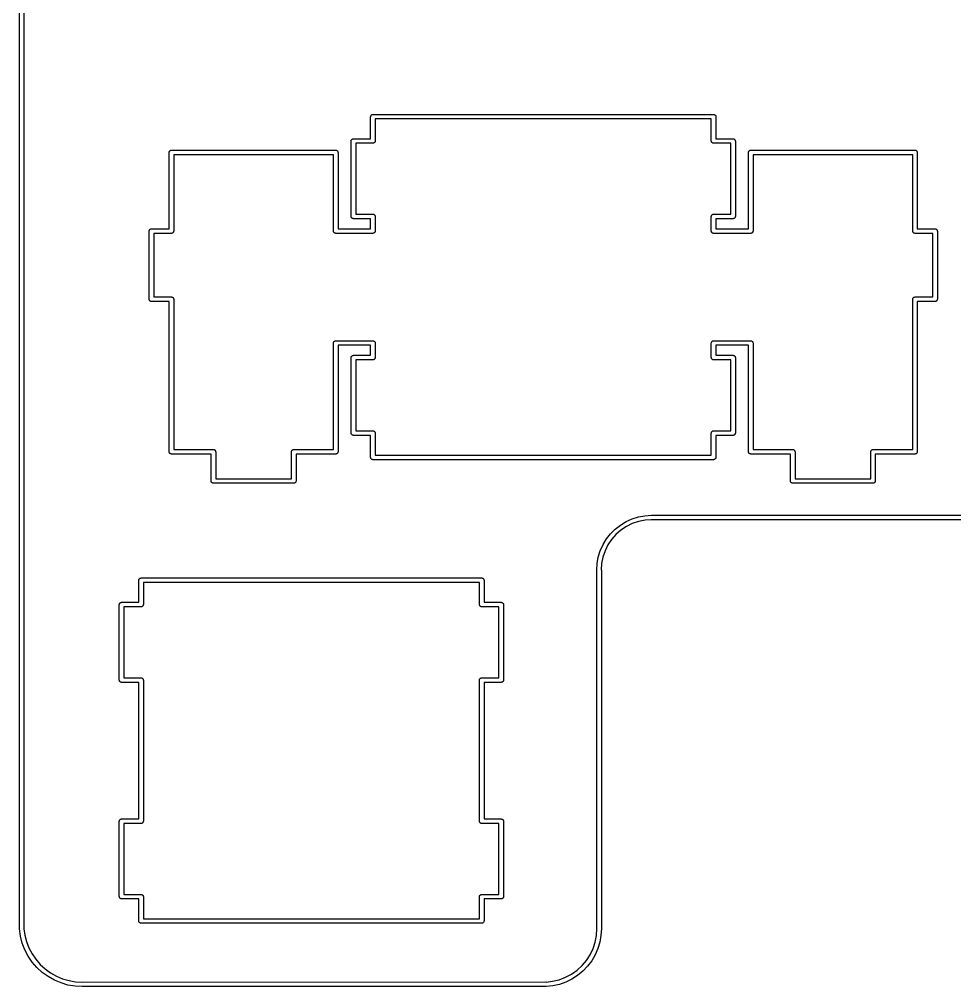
# Model space of a CAD drawing. Extents: x 0.2 to 12.2, y -4 to -0.2.
# Drawn here: x 0.193 to 1.706, y -3.954 to -2.389 of the extents above; entities that cross this region are included whole.
import ezdxf

# ---------------------------------------------------------------- set-up
doc = ezdxf.new("R2010")
doc.units = 0
doc.header["$MEASUREMENT"] = 0
doc.layers.add('BLACK', color=7, linetype='CONTINUOUS')

msp = doc.modelspace()

# ---------------------------------------------------------------- linework, layer by layer
at = {"layer": 'BLACK', "linetype": 'CONTINUOUS'}
for p, q in [((0.19317, -3.86), (0.19317, -0.295)), ((0.20061, -0.295), (0.20061, -3.86)), ((0.761319, -2.5463), (0.761501, -2.54574)), ((0.761319, -2.58195), (0.761319, -2.5463)), ((0.761501, -2.54515), (0.761848, -2.54467)), ((0.761501, -2.54574), (0.761501, -2.54515)), ((0.761848, -2.54467), (0.76203, -2.54411)), ((0.76203, -2.54411), (0.762506, -2.54377)), ((0.762506, -2.54377), (0.762853, -2.54329)), ((0.762853, -2.54329), (0.763413, -2.54311)), ((0.763413, -2.54311), (0.76389, -2.54276)), ((0.76389, -2.54276), (0.764479, -2.54276)), ((0.764479, -2.54276), (0.765039, -2.54258)), ((0.765039, -2.54258), (1.31622, -2.54258)), ((1.3125, -2.55002), (0.768759, -2.55002)), ((0.768759, -2.55002), (0.768759, -2.58567)), ((1.3125, -2.58567), (1.3125, -2.55002)), ((1.31622, -2.54258), (1.31678, -2.54276)), ((1.31678, -2.54276), (1.31737, -2.54276)), ((1.31737, -2.54276), (1.31785, -2.54311)), ((1.31785, -2.54311), (1.31841, -2.54329)), ((1.31841, -2.54329), (1.31875, -2.54377)), ((1.31875, -2.54377), (1.31923, -2.54411)), ((1.31923, -2.54411), (1.31941, -2.54467)), ((1.31941, -2.54467), (1.31976, -2.54515)), ((1.31976, -2.54515), (1.31976, -2.54574)), ((1.31976, -2.54574), (1.31994, -2.5463)), ((1.31994, -2.5463), (1.31994, -2.58195)), ((0.732983, -2.58213), (0.733543, -2.58195)), ((0.733543, -2.58195), (0.761319, -2.58195)), ((1.31994, -2.58195), (1.34772, -2.58195)), ((1.34772, -2.58195), (1.34828, -2.58213)), ((0.729823, -2.58567), (0.730005, -2.58511)), ((0.729823, -2.70768), (0.729823, -2.58567)), ((0.730005, -2.58452), (0.730352, -2.58404)), ((0.730005, -2.58511), (0.730005, -2.58452)), ((0.730352, -2.58404), (0.730534, -2.58348)), ((0.730534, -2.58348), (0.73101, -2.58314)), ((0.73101, -2.58314), (0.731357, -2.58266)), ((0.731357, -2.58266), (0.731917, -2.58248)), ((0.731917, -2.58248), (0.732394, -2.58213)), ((0.732394, -2.58213), (0.732983, -2.58213)), ((0.765039, -2.58939), (0.737263, -2.58939)), ((0.737263, -2.58939), (0.737263, -2.70396)), ((0.7656, -2.58921), (0.765039, -2.58939)), ((0.766189, -2.58921), (0.7656, -2.58921)), ((0.766666, -2.58886), (0.766189, -2.58921)), ((0.767226, -2.58868), (0.766666, -2.58886)), ((0.767572, -2.5882), (0.767226, -2.58868)), ((0.768049, -2.58786), (0.767572, -2.5882)), ((0.768231, -2.5873), (0.768049, -2.58786)), ((0.768577, -2.58682), (0.768231, -2.5873)), ((0.768759, -2.58567), (0.768577, -2.58623)), ((0.768577, -2.58623), (0.768577, -2.58682)), ((1.31268, -2.58623), (1.3125, -2.58567)), ((1.31268, -2.58682), (1.31268, -2.58623)), ((1.31303, -2.5873), (1.31268, -2.58682)), ((1.31321, -2.58786), (1.31303, -2.5873)), ((1.31369, -2.5882), (1.31321, -2.58786)), ((1.31403, -2.58868), (1.31369, -2.5882)), ((1.31459, -2.58886), (1.31403, -2.58868)), ((1.31507, -2.58921), (1.31459, -2.58886)), ((1.31566, -2.58921), (1.31507, -2.58921)), ((1.31622, -2.58939), (1.31566, -2.58921)), ((1.344, -2.58939), (1.31622, -2.58939)), ((1.344, -2.70396), (1.344, -2.58939)), ((1.34828, -2.58213), (1.34887, -2.58213)), ((1.34887, -2.58213), (1.34934, -2.58248)), ((1.34934, -2.58248), (1.3499, -2.58266)), ((1.3499, -2.58266), (1.35025, -2.58314)), ((1.35025, -2.58314), (1.35073, -2.58348)), ((1.35073, -2.58348), (1.35091, -2.58404)), ((1.35091, -2.58404), (1.35125, -2.58452)), ((1.35125, -2.58452), (1.35125, -2.58511)), ((1.35125, -2.58511), (1.35144, -2.58567)), ((1.35144, -2.58567), (1.35144, -2.70768)), ((0.435532, -2.60417), (0.435714, -2.60361)), ((0.435532, -2.72762), (0.435532, -2.60417)), ((0.435714, -2.60302), (0.43606, -2.60255)), ((0.435714, -2.60361), (0.435714, -2.60302)), ((0.43606, -2.60255), (0.436242, -2.60199)), ((0.436242, -2.60199), (0.436719, -2.60164)), ((0.436719, -2.60164), (0.437065, -2.60116)), ((0.437065, -2.60116), (0.437626, -2.60098)), ((0.437626, -2.60098), (0.438102, -2.60064)), ((0.438102, -2.60064), (0.438692, -2.60064)), ((0.438692, -2.60064), (0.439252, -2.60045)), ((0.439252, -2.60045), (0.705, -2.60045)), ((0.70128, -2.60789), (0.442972, -2.60789)), ((0.442972, -2.60789), (0.442972, -2.73134)), ((0.70128, -2.73134), (0.70128, -2.60789)), ((0.705, -2.60045), (0.70556, -2.60064)), ((0.70556, -2.60064), (0.70615, -2.60064)), ((0.70615, -2.60064), (0.706626, -2.60098)), ((0.706626, -2.60098), (0.707187, -2.60116)), ((0.707187, -2.60116), (0.707533, -2.60164)), ((0.707533, -2.60164), (0.70801, -2.60199)), ((0.70801, -2.60199), (0.708192, -2.60255)), ((0.708192, -2.60255), (0.708538, -2.60302)), ((0.708538, -2.60302), (0.708538, -2.60361)), ((0.708538, -2.60361), (0.70872, -2.60417)), ((0.70872, -2.60417), (0.70872, -2.72762)), ((1.37254, -2.60417), (1.37272, -2.60361)), ((1.37254, -2.72762), (1.37254, -2.60417)), ((1.37272, -2.60302), (1.37307, -2.60255)), ((1.37272, -2.60361), (1.37272, -2.60302)), ((1.37307, -2.60255), (1.37325, -2.60199)), ((1.37325, -2.60199), (1.37373, -2.60164)), ((1.37373, -2.60164), (1.37407, -2.60116)), ((1.37407, -2.60116), (1.37463, -2.60098)), ((1.37463, -2.60098), (1.37511, -2.60064)), ((1.37511, -2.60064), (1.3757, -2.60064)), ((1.3757, -2.60064), (1.37626, -2.60045)), ((1.37626, -2.60045), (1.64201, -2.60045)), ((1.63829, -2.60789), (1.37998, -2.60789)), ((1.37998, -2.60789), (1.37998, -2.73134)), ((1.63829, -2.73134), (1.63829, -2.60789)), ((1.64201, -2.60045), (1.64257, -2.60064)), ((1.64257, -2.60064), (1.64316, -2.60064)), ((1.64316, -2.60064), (1.64363, -2.60098)), ((1.64363, -2.60098), (1.64419, -2.60116)), ((1.64419, -2.60116), (1.64454, -2.60164)), ((1.64454, -2.60164), (1.64502, -2.60199)), ((1.64502, -2.60199), (1.6452, -2.60255)), ((1.6452, -2.60255), (1.64555, -2.60302)), ((1.64555, -2.60302), (1.64555, -2.60361)), ((1.64555, -2.60361), (1.64573, -2.60417)), ((1.64573, -2.60417), (1.64573, -2.72762)), ((0.737263, -2.70396), (0.765039, -2.70396)), ((0.765039, -2.70396), (0.7656, -2.70414)), ((0.7656, -2.70414), (0.766189, -2.70414)), ((0.766189, -2.70414), (0.766666, -2.70449)), ((0.766666, -2.70449), (0.767226, -2.70467)), ((0.767226, -2.70467), (0.767572, -2.70514)), ((0.767572, -2.70514), (0.768049, -2.70549)), ((0.768049, -2.70549), (0.768231, -2.70605)), ((0.768231, -2.70605), (0.768577, -2.70653)), ((0.768577, -2.70653), (0.768577, -2.70712)), ((0.768577, -2.70712), (0.768759, -2.70768)), ((1.3125, -2.70768), (1.31268, -2.70712)), ((1.31268, -2.70653), (1.31303, -2.70605)), ((1.31268, -2.70712), (1.31268, -2.70653)), ((1.31303, -2.70605), (1.31321, -2.70549)), ((1.31321, -2.70549), (1.31369, -2.70514)), ((1.31369, -2.70514), (1.31403, -2.70467)), ((1.31403, -2.70467), (1.31459, -2.70449)), ((1.31459, -2.70449), (1.31507, -2.70414)), ((1.31507, -2.70414), (1.31566, -2.70414)), ((1.31566, -2.70414), (1.31622, -2.70396)), ((1.31622, -2.70396), (1.344, -2.70396)), ((0.730005, -2.70824), (0.729823, -2.70768)), ((0.730005, -2.70883), (0.730005, -2.70824)), ((0.730352, -2.7093), (0.730005, -2.70883)), ((0.730534, -2.70986), (0.730352, -2.7093)), ((0.73101, -2.71021), (0.730534, -2.70986)), ((0.731357, -2.71069), (0.73101, -2.71021)), ((0.731917, -2.71087), (0.731357, -2.71069)), ((0.732394, -2.71122), (0.731917, -2.71087)), ((0.732983, -2.71122), (0.732394, -2.71122)), ((0.733543, -2.7114), (0.732983, -2.71122)), ((0.761319, -2.7114), (0.733543, -2.7114)), ((0.761319, -2.72762), (0.761319, -2.7114)), ((0.768759, -2.70768), (0.768759, -2.73134)), ((1.3125, -2.73134), (1.3125, -2.70768)), ((1.34772, -2.7114), (1.31994, -2.7114)), ((1.31994, -2.7114), (1.31994, -2.72762)), ((1.34828, -2.71122), (1.34772, -2.7114)), ((1.34887, -2.71122), (1.34828, -2.71122)), ((1.34934, -2.71087), (1.34887, -2.71122)), ((1.3499, -2.71069), (1.34934, -2.71087)), ((1.35025, -2.71021), (1.3499, -2.71069)), ((1.35073, -2.70986), (1.35025, -2.71021)), ((1.35091, -2.7093), (1.35073, -2.70986)), ((1.35125, -2.70883), (1.35091, -2.7093)), ((1.35144, -2.70768), (1.35125, -2.70824)), ((1.35125, -2.70824), (1.35125, -2.70883)), ((0.403052, -2.73134), (0.403234, -2.73078)), ((0.403052, -2.84157), (0.403052, -2.73134)), ((0.403234, -2.73019), (0.40358, -2.72971)), ((0.403234, -2.73078), (0.403234, -2.73019)), ((0.40358, -2.72971), (0.403762, -2.72915)), ((0.403762, -2.72915), (0.404239, -2.72881)), ((0.404239, -2.72881), (0.404585, -2.72833)), ((0.404585, -2.72833), (0.405145, -2.72815)), ((0.405145, -2.72815), (0.405622, -2.7278)), ((0.405622, -2.7278), (0.406211, -2.7278)), ((0.406211, -2.7278), (0.406772, -2.72762)), ((0.406772, -2.72762), (0.435532, -2.72762)), ((0.439252, -2.73506), (0.410492, -2.73506)), ((0.410492, -2.73506), (0.410492, -2.83785)), ((0.439812, -2.73488), (0.439252, -2.73506)), ((0.440401, -2.73488), (0.439812, -2.73488)), ((0.440878, -2.73453), (0.440401, -2.73488)), ((0.441439, -2.73435), (0.440878, -2.73453)), ((0.441785, -2.73387), (0.441439, -2.73435)), ((0.442261, -2.73353), (0.441785, -2.73387)), ((0.442444, -2.73296), (0.442261, -2.73353)), ((0.44279, -2.73249), (0.442444, -2.73296)), ((0.442972, -2.73134), (0.44279, -2.7319)), ((0.44279, -2.7319), (0.44279, -2.73249)), ((0.701462, -2.7319), (0.70128, -2.73134)), ((0.701462, -2.73249), (0.701462, -2.7319)), ((0.701808, -2.73296), (0.701462, -2.73249)), ((0.70199, -2.73353), (0.701808, -2.73296)), ((0.702467, -2.73387), (0.70199, -2.73353)), ((0.702813, -2.73435), (0.702467, -2.73387)), ((0.703374, -2.73453), (0.702813, -2.73435)), ((0.70385, -2.73488), (0.703374, -2.73453)), ((0.70444, -2.73488), (0.70385, -2.73488)), ((0.705, -2.73506), (0.70444, -2.73488)), ((0.765039, -2.73506), (0.705, -2.73506)), ((0.70872, -2.72762), (0.761319, -2.72762)), ((0.7656, -2.73488), (0.765039, -2.73506)), ((0.766189, -2.73488), (0.7656, -2.73488)), ((0.766666, -2.73453), (0.766189, -2.73488)), ((0.767226, -2.73435), (0.766666, -2.73453)), ((0.767572, -2.73387), (0.767226, -2.73435)), ((0.768049, -2.73353), (0.767572, -2.73387)), ((0.768231, -2.73296), (0.768049, -2.73353)), ((0.768577, -2.73249), (0.768231, -2.73296)), ((0.768759, -2.73134), (0.768577, -2.7319)), ((0.768577, -2.7319), (0.768577, -2.73249)), ((1.31268, -2.7319), (1.3125, -2.73134)), ((1.31268, -2.73249), (1.31268, -2.7319)), ((1.31303, -2.73296), (1.31268, -2.73249)), ((1.31321, -2.73353), (1.31303, -2.73296)), ((1.31369, -2.73387), (1.31321, -2.73353)), ((1.31403, -2.73435), (1.31369, -2.73387)), ((1.31459, -2.73453), (1.31403, -2.73435)), ((1.31507, -2.73488), (1.31459, -2.73453)), ((1.31566, -2.73488), (1.31507, -2.73488)), ((1.31622, -2.73506), (1.31566, -2.73488)), ((1.37626, -2.73506), (1.31622, -2.73506)), ((1.31994, -2.72762), (1.37254, -2.72762)), ((1.37682, -2.73488), (1.37626, -2.73506)), ((1.37741, -2.73488), (1.37682, -2.73488)), ((1.37789, -2.73453), (1.37741, -2.73488)), ((1.37845, -2.73435), (1.37789, -2.73453)), ((1.37879, -2.73387), (1.37845, -2.73435)), ((1.37927, -2.73353), (1.37879, -2.73387)), ((1.37945, -2.73296), (1.37927, -2.73353)), ((1.3798, -2.73249), (1.37945, -2.73296)), ((1.37998, -2.73134), (1.3798, -2.7319)), ((1.3798, -2.7319), (1.3798, -2.73249)), ((1.63847, -2.7319), (1.63829, -2.73134)), ((1.63847, -2.73249), (1.63847, -2.7319)), ((1.63882, -2.73296), (1.63847, -2.73249)), ((1.639, -2.73353), (1.63882, -2.73296)), ((1.63948, -2.73387), (1.639, -2.73353)), ((1.63982, -2.73435), (1.63948, -2.73387)), ((1.64038, -2.73453), (1.63982, -2.73435)), ((1.64086, -2.73488), (1.64038, -2.73453)), ((1.64145, -2.73488), (1.64086, -2.73488)), ((1.64201, -2.73506), (1.64145, -2.73488)), ((1.67077, -2.73506), (1.64201, -2.73506)), ((1.64573, -2.72762), (1.67449, -2.72762)), ((1.67077, -2.83785), (1.67077, -2.73506)), ((1.67449, -2.72762), (1.67505, -2.7278)), ((1.67505, -2.7278), (1.67564, -2.7278)), ((1.67564, -2.7278), (1.67611, -2.72815)), ((1.67611, -2.72815), (1.67667, -2.72833)), ((1.67667, -2.72833), (1.67702, -2.72881)), ((1.67702, -2.72881), (1.6775, -2.72915)), ((1.6775, -2.72915), (1.67768, -2.72971)), ((1.67768, -2.72971), (1.67803, -2.73019)), ((1.67803, -2.73019), (1.67803, -2.73078)), ((1.67803, -2.73078), (1.67821, -2.73134)), ((1.67821, -2.73134), (1.67821, -2.84157)), ((0.403234, -2.84214), (0.403052, -2.84157)), ((0.403234, -2.84272), (0.403234, -2.84214)), ((0.40358, -2.8432), (0.403234, -2.84272)), ((0.403762, -2.84376), (0.40358, -2.8432)), ((0.404239, -2.84411), (0.403762, -2.84376)), ((0.404585, -2.84458), (0.404239, -2.84411)), ((0.405145, -2.84477), (0.404585, -2.84458)), ((0.405622, -2.84511), (0.405145, -2.84477)), ((0.406211, -2.84511), (0.405622, -2.84511)), ((0.406772, -2.84529), (0.406211, -2.84511)), ((0.435532, -2.84529), (0.406772, -2.84529)), ((0.410492, -2.83785), (0.439252, -2.83785)), ((0.435532, -3.08843), (0.435532, -2.84529)), ((0.439252, -2.83785), (0.439812, -2.83804)), ((0.439812, -2.83804), (0.440401, -2.83804)), ((0.440401, -2.83804), (0.440878, -2.83838)), ((0.440878, -2.83838), (0.441439, -2.83857)), ((0.441439, -2.83857), (0.441785, -2.83904)), ((0.441785, -2.83904), (0.442261, -2.83939)), ((0.442261, -2.83939), (0.442444, -2.83995)), ((0.442444, -2.83995), (0.44279, -2.84043)), ((0.44279, -2.84043), (0.44279, -2.84101)), ((0.44279, -2.84101), (0.442972, -2.84157)), ((0.442972, -2.84157), (0.442972, -3.08471)), ((1.63829, -2.84157), (1.63847, -2.84101)), ((1.63829, -3.08471), (1.63829, -2.84157)), ((1.63847, -2.84043), (1.63882, -2.83995)), ((1.63847, -2.84101), (1.63847, -2.84043)), ((1.63882, -2.83995), (1.639, -2.83939)), ((1.639, -2.83939), (1.63948, -2.83904)), ((1.63948, -2.83904), (1.63982, -2.83857)), ((1.63982, -2.83857), (1.64038, -2.83838)), ((1.64038, -2.83838), (1.64086, -2.83804)), ((1.64086, -2.83804), (1.64145, -2.83804)), ((1.64145, -2.83804), (1.64201, -2.83785)), ((1.64201, -2.83785), (1.67077, -2.83785)), ((1.67449, -2.84529), (1.64573, -2.84529)), ((1.64573, -2.84529), (1.64573, -3.08843)), ((1.67505, -2.84511), (1.67449, -2.84529)), ((1.67564, -2.84511), (1.67505, -2.84511)), ((1.67611, -2.84477), (1.67564, -2.84511)), ((1.67667, -2.84458), (1.67611, -2.84477)), ((1.67702, -2.84411), (1.67667, -2.84458)), ((1.6775, -2.84376), (1.67702, -2.84411)), ((1.67768, -2.8432), (1.6775, -2.84376)), ((1.67803, -2.84272), (1.67768, -2.8432)), ((1.67821, -2.84157), (1.67803, -2.84214)), ((1.67803, -2.84214), (1.67803, -2.84272)), ((0.701808, -2.91081), (0.70199, -2.91025)), ((0.70199, -2.91025), (0.702467, -2.90991)), ((0.702467, -2.90991), (0.702813, -2.90943)), ((0.702813, -2.90943), (0.703374, -2.90925)), ((0.703374, -2.90925), (0.70385, -2.9089)), ((0.70385, -2.9089), (0.70444, -2.9089)), ((0.70444, -2.9089), (0.705, -2.90872)), ((0.705, -2.90872), (0.765039, -2.90872)), ((0.765039, -2.90872), (0.7656, -2.9089)), ((0.7656, -2.9089), (0.766189, -2.9089)), ((0.766189, -2.9089), (0.766666, -2.90925)), ((0.766666, -2.90925), (0.767226, -2.90943)), ((0.767226, -2.90943), (0.767572, -2.90991)), ((0.767572, -2.90991), (0.768049, -2.91025)), ((0.768049, -2.91025), (0.768231, -2.91081)), ((1.31303, -2.91081), (1.31321, -2.91025)), ((1.31321, -2.91025), (1.31369, -2.90991)), ((1.31369, -2.90991), (1.31403, -2.90943)), ((1.31403, -2.90943), (1.31459, -2.90925)), ((1.31459, -2.90925), (1.31507, -2.9089)), ((1.31507, -2.9089), (1.31566, -2.9089)), ((1.31566, -2.9089), (1.31622, -2.90872)), ((1.31622, -2.90872), (1.37626, -2.90872)), ((1.37626, -2.90872), (1.37682, -2.9089)), ((1.37682, -2.9089), (1.37741, -2.9089)), ((1.37741, -2.9089), (1.37789, -2.90925)), ((1.37789, -2.90925), (1.37845, -2.90943)), ((1.37845, -2.90943), (1.37879, -2.90991)), ((1.37879, -2.90991), (1.37927, -2.91025)), ((1.37927, -2.91025), (1.37945, -2.91081)), ((0.70128, -2.91244), (0.701462, -2.91188)), ((0.70128, -3.08471), (0.70128, -2.91244)), ((0.701462, -2.91129), (0.701808, -2.91081)), ((0.701462, -2.91188), (0.701462, -2.91129)), ((0.761319, -2.91616), (0.70872, -2.91616)), ((0.70872, -2.91616), (0.70872, -3.08843)), ((0.761319, -2.93234), (0.761319, -2.91616)), ((0.768231, -2.91081), (0.768577, -2.91129)), ((0.768577, -2.91129), (0.768577, -2.91188)), ((0.768577, -2.91188), (0.768759, -2.91244)), ((0.768759, -2.91244), (0.768759, -2.93606)), ((1.3125, -2.91244), (1.31268, -2.91188)), ((1.3125, -2.93606), (1.3125, -2.91244)), ((1.31268, -2.91129), (1.31303, -2.91081)), ((1.31268, -2.91188), (1.31268, -2.91129)), ((1.37254, -2.91616), (1.31994, -2.91616)), ((1.31994, -2.91616), (1.31994, -2.93234)), ((1.37254, -3.08843), (1.37254, -2.91616)), ((1.37945, -2.91081), (1.3798, -2.91129)), ((1.3798, -2.91129), (1.3798, -2.91188)), ((1.3798, -2.91188), (1.37998, -2.91244)), ((1.37998, -2.91244), (1.37998, -3.08471)), ((0.729823, -2.93606), (0.730005, -2.9355)), ((0.729823, -3.05811), (0.729823, -2.93606)), ((0.730005, -2.93491), (0.730352, -2.93444)), ((0.730005, -2.9355), (0.730005, -2.93491)), ((0.730352, -2.93444), (0.730534, -2.93388)), ((0.730534, -2.93388), (0.73101, -2.93353)), ((0.73101, -2.93353), (0.731357, -2.93305)), ((0.731357, -2.93305), (0.731917, -2.93287)), ((0.731917, -2.93287), (0.732394, -2.93252)), ((0.732394, -2.93252), (0.732983, -2.93252)), ((0.732983, -2.93252), (0.733543, -2.93234)), ((0.733543, -2.93234), (0.761319, -2.93234)), ((0.765039, -2.93978), (0.737263, -2.93978)), ((0.737263, -2.93978), (0.737263, -3.05439)), ((0.7656, -2.9396), (0.765039, -2.93978)), ((0.766189, -2.9396), (0.7656, -2.9396)), ((0.766666, -2.93925), (0.766189, -2.9396)), ((0.767226, -2.93907), (0.766666, -2.93925)), ((0.767572, -2.9386), (0.767226, -2.93907)), ((0.768049, -2.93825), (0.767572, -2.9386)), ((0.768231, -2.93769), (0.768049, -2.93825)), ((0.768577, -2.93721), (0.768231, -2.93769)), ((0.768759, -2.93606), (0.768577, -2.93662)), ((0.768577, -2.93662), (0.768577, -2.93721)), ((1.31268, -2.93662), (1.3125, -2.93606)), ((1.31268, -2.93721), (1.31268, -2.93662)), ((1.31303, -2.93769), (1.31268, -2.93721)), ((1.31321, -2.93825), (1.31303, -2.93769)), ((1.31369, -2.9386), (1.31321, -2.93825)), ((1.31403, -2.93907), (1.31369, -2.9386)), ((1.31459, -2.93925), (1.31403, -2.93907)), ((1.31507, -2.9396), (1.31459, -2.93925)), ((1.31566, -2.9396), (1.31507, -2.9396)), ((1.31622, -2.93978), (1.31566, -2.9396)), ((1.344, -2.93978), (1.31622, -2.93978)), ((1.31994, -2.93234), (1.34772, -2.93234)), ((1.344, -3.05439), (1.344, -2.93978)), ((1.34772, -2.93234), (1.34828, -2.93252)), ((1.34828, -2.93252), (1.34887, -2.93252)), ((1.34887, -2.93252), (1.34934, -2.93287)), ((1.34934, -2.93287), (1.3499, -2.93305)), ((1.3499, -2.93305), (1.35025, -2.93353)), ((1.35025, -2.93353), (1.35073, -2.93388)), ((1.35073, -2.93388), (1.35091, -2.93444)), ((1.35091, -2.93444), (1.35125, -2.93491)), ((1.35125, -2.93491), (1.35125, -2.9355)), ((1.35125, -2.9355), (1.35144, -2.93606)), ((1.35144, -2.93606), (1.35144, -3.05811)), ((0.730005, -3.05867), (0.729823, -3.05811)), ((0.730005, -3.05926), (0.730005, -3.05867)), ((0.730352, -3.05974), (0.730005, -3.05926)), ((0.730534, -3.0603), (0.730352, -3.05974)), ((0.73101, -3.06064), (0.730534, -3.0603)), ((0.731357, -3.06112), (0.73101, -3.06064)), ((0.731917, -3.0613), (0.731357, -3.06112)), ((0.732394, -3.06165), (0.731917, -3.0613)), ((0.732983, -3.06165), (0.732394, -3.06165)), ((0.733543, -3.06183), (0.732983, -3.06165)), ((0.761319, -3.06183), (0.733543, -3.06183)), ((0.737263, -3.05439), (0.765039, -3.05439)), ((0.761319, -3.09748), (0.761319, -3.06183)), ((0.765039, -3.05439), (0.7656, -3.05457)), ((0.7656, -3.05457), (0.766189, -3.05457)), ((0.766189, -3.05457), (0.766666, -3.05492)), ((0.766666, -3.05492), (0.767226, -3.0551)), ((0.767226, -3.0551), (0.767572, -3.05558)), ((0.767572, -3.05558), (0.768049, -3.05592)), ((0.768049, -3.05592), (0.768231, -3.05648)), ((0.768231, -3.05648), (0.768577, -3.05696)), ((0.768577, -3.05696), (0.768577, -3.05755)), ((0.768577, -3.05755), (0.768759, -3.05811)), ((0.768759, -3.05811), (0.768759, -3.09376)), ((1.3125, -3.05811), (1.31268, -3.05755)), ((1.3125, -3.09376), (1.3125, -3.05811)), ((1.31268, -3.05696), (1.31303, -3.05648)), ((1.31268, -3.05755), (1.31268, -3.05696)), ((1.31303, -3.05648), (1.31321, -3.05592)), ((1.31321, -3.05592), (1.31369, -3.05558)), ((1.31369, -3.05558), (1.31403, -3.0551)), ((1.31403, -3.0551), (1.31459, -3.05492)), ((1.31459, -3.05492), (1.31507, -3.05457)), ((1.31507, -3.05457), (1.31566, -3.05457)), ((1.31566, -3.05457), (1.31622, -3.05439)), ((1.31622, -3.05439), (1.344, -3.05439)), ((1.34772, -3.06183), (1.31994, -3.06183)), ((1.31994, -3.06183), (1.31994, -3.09748)), ((1.34828, -3.06165), (1.34772, -3.06183)), ((1.34887, -3.06165), (1.34828, -3.06165)), ((1.34934, -3.0613), (1.34887, -3.06165)), ((1.3499, -3.06112), (1.34934, -3.0613)), ((1.35025, -3.06064), (1.3499, -3.06112)), ((1.35073, -3.0603), (1.35025, -3.06064)), ((1.35091, -3.05974), (1.35073, -3.0603)), ((1.35125, -3.05926), (1.35091, -3.05974)), ((1.35144, -3.05811), (1.35125, -3.05867)), ((1.35125, -3.05867), (1.35125, -3.05926)), ((0.435714, -3.08899), (0.435532, -3.08843)), ((0.435714, -3.08957), (0.435714, -3.08899)), ((0.43606, -3.09005), (0.435714, -3.08957)), ((0.436242, -3.09061), (0.43606, -3.09005)), ((0.436719, -3.09096), (0.436242, -3.09061)), ((0.437065, -3.09143), (0.436719, -3.09096)), ((0.437626, -3.09162), (0.437065, -3.09143)), ((0.438102, -3.09196), (0.437626, -3.09162)), ((0.438692, -3.09196), (0.438102, -3.09196)), ((0.439252, -3.09215), (0.438692, -3.09196)), ((0.503445, -3.09215), (0.439252, -3.09215)), ((0.442972, -3.08471), (0.507165, -3.08471)), ((0.503445, -3.13567), (0.503445, -3.09215)), ((0.507165, -3.08471), (0.507726, -3.08489)), ((0.507726, -3.08489), (0.508315, -3.08489)), ((0.508315, -3.08489), (0.508792, -3.08523)), ((0.508792, -3.08523), (0.509352, -3.08542)), ((0.509352, -3.08542), (0.509698, -3.08589)), ((0.509698, -3.08589), (0.510175, -3.08624)), ((0.510175, -3.08624), (0.510357, -3.0868)), ((0.510357, -3.0868), (0.510703, -3.08728)), ((0.510703, -3.08728), (0.510703, -3.08786)), ((0.510703, -3.08786), (0.510885, -3.08843)), ((0.510885, -3.08843), (0.510885, -3.13195)), ((0.633367, -3.08843), (0.633549, -3.08786)), ((0.633367, -3.13195), (0.633367, -3.08843)), ((0.633549, -3.08728), (0.633895, -3.0868)), ((0.633549, -3.08786), (0.633549, -3.08728)), ((0.633895, -3.0868), (0.634077, -3.08624)), ((0.634077, -3.08624), (0.634554, -3.08589)), ((0.634554, -3.08589), (0.6349, -3.08542)), ((0.6349, -3.08542), (0.63546, -3.08523)), ((0.63546, -3.08523), (0.635937, -3.08489)), ((0.635937, -3.08489), (0.636526, -3.08489)), ((0.636526, -3.08489), (0.637087, -3.08471)), ((0.637087, -3.08471), (0.70128, -3.08471)), ((0.705, -3.09215), (0.640807, -3.09215)), ((0.640807, -3.09215), (0.640807, -3.13567)), ((0.70556, -3.09196), (0.705, -3.09215)), ((0.70615, -3.09196), (0.70556, -3.09196)), ((0.706626, -3.09162), (0.70615, -3.09196)), ((0.707187, -3.09143), (0.706626, -3.09162)), ((0.707533, -3.09096), (0.707187, -3.09143)), ((0.70801, -3.09061), (0.707533, -3.09096)), ((0.708192, -3.09005), (0.70801, -3.09061)), ((0.708538, -3.08957), (0.708192, -3.09005)), ((0.70872, -3.08843), (0.708538, -3.08899)), ((0.708538, -3.08899), (0.708538, -3.08957)), ((0.761501, -3.09804), (0.761319, -3.09748)), ((0.761501, -3.09863), (0.761501, -3.09804)), ((0.768759, -3.09376), (1.3125, -3.09376)), ((1.31994, -3.09748), (1.31976, -3.09804)), ((1.31976, -3.09804), (1.31976, -3.09863)), ((1.37272, -3.08899), (1.37254, -3.08843)), ((1.37272, -3.08957), (1.37272, -3.08899)), ((1.37307, -3.09005), (1.37272, -3.08957)), ((1.37325, -3.09061), (1.37307, -3.09005)), ((1.37373, -3.09096), (1.37325, -3.09061)), ((1.37407, -3.09143), (1.37373, -3.09096)), ((1.37463, -3.09162), (1.37407, -3.09143)), ((1.37511, -3.09196), (1.37463, -3.09162)), ((1.3757, -3.09196), (1.37511, -3.09196)), ((1.37626, -3.09215), (1.3757, -3.09196)), ((1.44045, -3.09215), (1.37626, -3.09215)), ((1.37998, -3.08471), (1.44417, -3.08471)), ((1.44045, -3.13567), (1.44045, -3.09215)), ((1.44417, -3.08471), (1.44473, -3.08489)), ((1.44473, -3.08489), (1.44532, -3.08489)), ((1.44532, -3.08489), (1.4458, -3.08523)), ((1.4458, -3.08523), (1.44636, -3.08542)), ((1.44636, -3.08542), (1.44671, -3.08589)), ((1.44671, -3.08589), (1.44718, -3.08624)), ((1.44718, -3.08624), (1.44736, -3.0868)), ((1.44736, -3.0868), (1.44771, -3.08728)), ((1.44771, -3.08728), (1.44771, -3.08786)), ((1.44771, -3.08786), (1.44789, -3.08843)), ((1.44789, -3.08843), (1.44789, -3.13195)), ((1.57037, -3.08843), (1.57056, -3.08786)), ((1.57037, -3.13195), (1.57037, -3.08843)), ((1.57056, -3.08728), (1.5709, -3.0868)), ((1.57056, -3.08786), (1.57056, -3.08728)), ((1.5709, -3.0868), (1.57108, -3.08624)), ((1.57108, -3.08624), (1.57156, -3.08589)), ((1.57156, -3.08589), (1.57191, -3.08542)), ((1.57191, -3.08542), (1.57247, -3.08523)), ((1.57247, -3.08523), (1.57294, -3.08489)), ((1.57294, -3.08489), (1.57353, -3.08489)), ((1.57353, -3.08489), (1.57409, -3.08471)), ((1.57409, -3.08471), (1.63829, -3.08471)), ((1.64201, -3.09215), (1.57781, -3.09215)), ((1.57781, -3.09215), (1.57781, -3.13567)), ((1.64257, -3.09196), (1.64201, -3.09215)), ((1.64316, -3.09196), (1.64257, -3.09196)), ((1.64363, -3.09162), (1.64316, -3.09196)), ((1.64419, -3.09143), (1.64363, -3.09162)), ((1.64454, -3.09096), (1.64419, -3.09143)), ((1.64502, -3.09061), (1.64454, -3.09096)), ((1.6452, -3.09005), (1.64502, -3.09061)), ((1.64555, -3.08957), (1.6452, -3.09005)), ((1.64573, -3.08843), (1.64555, -3.08899)), ((1.64555, -3.08899), (1.64555, -3.08957)), ((0.761848, -3.09911), (0.761501, -3.09863)), ((0.76203, -3.09967), (0.761848, -3.09911)), ((0.762506, -3.10001), (0.76203, -3.09967)), ((0.762853, -3.10049), (0.762506, -3.10001)), ((0.763413, -3.10067), (0.762853, -3.10049)), ((0.76389, -3.10102), (0.763413, -3.10067)), ((0.764479, -3.10102), (0.76389, -3.10102)), ((0.765039, -3.1012), (0.764479, -3.10102)), ((1.31622, -3.1012), (0.765039, -3.1012)), ((1.31678, -3.10102), (1.31622, -3.1012)), ((1.31737, -3.10102), (1.31678, -3.10102)), ((1.31785, -3.10067), (1.31737, -3.10102)), ((1.31841, -3.10049), (1.31785, -3.10067)), ((1.31875, -3.10001), (1.31841, -3.10049)), ((1.31923, -3.09967), (1.31875, -3.10001)), ((1.31941, -3.09911), (1.31923, -3.09967)), ((1.31976, -3.09863), (1.31941, -3.09911)), ((0.503627, -3.13623), (0.503445, -3.13567)), ((0.503627, -3.13682), (0.503627, -3.13623)), ((0.503974, -3.1373), (0.503627, -3.13682)), ((0.504156, -3.13786), (0.503974, -3.1373)), ((0.504632, -3.1382), (0.504156, -3.13786)), ((0.504979, -3.13868), (0.504632, -3.1382)), ((0.505539, -3.13886), (0.504979, -3.13868)), ((0.506016, -3.13921), (0.505539, -3.13886)), ((0.506605, -3.13921), (0.506016, -3.13921)), ((0.507165, -3.13939), (0.506605, -3.13921)), ((0.637087, -3.13939), (0.507165, -3.13939)), ((0.510885, -3.13195), (0.633367, -3.13195)), ((0.637647, -3.13921), (0.637087, -3.13939)), ((0.638236, -3.13921), (0.637647, -3.13921)), ((0.638713, -3.13886), (0.638236, -3.13921)), ((0.639273, -3.13868), (0.638713, -3.13886)), ((0.639619, -3.1382), (0.639273, -3.13868)), ((0.640096, -3.13786), (0.639619, -3.1382)), ((0.640278, -3.1373), (0.640096, -3.13786)), ((0.640624, -3.13682), (0.640278, -3.1373)), ((0.640807, -3.13567), (0.640624, -3.13623)), ((0.640624, -3.13623), (0.640624, -3.13682)), ((1.44064, -3.13623), (1.44045, -3.13567)), ((1.44064, -3.13682), (1.44064, -3.13623)), ((1.44098, -3.1373), (1.44064, -3.13682)), ((1.44116, -3.13786), (1.44098, -3.1373)), ((1.44164, -3.1382), (1.44116, -3.13786)), ((1.44199, -3.13868), (1.44164, -3.1382)), ((1.44255, -3.13886), (1.44199, -3.13868)), ((1.44302, -3.13921), (1.44255, -3.13886)), ((1.44361, -3.13921), (1.44302, -3.13921)), ((1.44417, -3.13939), (1.44361, -3.13921)), ((1.57409, -3.13939), (1.44417, -3.13939)), ((1.44789, -3.13195), (1.57037, -3.13195)), ((1.57465, -3.13921), (1.57409, -3.13939)), ((1.57524, -3.13921), (1.57465, -3.13921)), ((1.57572, -3.13886), (1.57524, -3.13921)), ((1.57628, -3.13868), (1.57572, -3.13886)), ((1.57663, -3.1382), (1.57628, -3.13868)), ((1.5771, -3.13786), (1.57663, -3.1382)), ((1.57729, -3.1373), (1.5771, -3.13786)), ((1.57763, -3.13682), (1.57729, -3.1373)), ((1.57781, -3.13567), (1.57763, -3.13623)), ((1.57763, -3.13623), (1.57763, -3.13682)), ((1.19466, -3.19375), (1.2052, -3.19182)), ((1.2052, -3.19182), (1.2159, -3.19118)), ((1.2159, -3.19118), (1.8109, -3.19118)), ((1.15706, -3.21349), (1.1655, -3.20688)), ((1.1655, -3.20688), (1.17467, -3.20134)), ((1.17467, -3.20134), (1.18444, -3.19694)), ((1.18472, -3.20464), (1.17517, -3.20935)), ((1.18444, -3.19694), (1.19466, -3.19375)), ((1.19481, -3.20122), (1.18472, -3.20464)), ((1.20526, -3.19914), (1.19481, -3.20122)), ((1.21545, -3.19847), (1.20526, -3.19914)), ((1.2159, -3.19862), (1.21545, -3.19847)), ((1.8109, -3.19862), (1.2159, -3.19862)), ((1.14288, -3.2295), (1.14949, -3.22106)), ((1.14949, -3.22106), (1.15706, -3.21349)), ((1.1583, -3.2223), (1.15127, -3.23031)), ((1.16631, -3.21527), (1.1583, -3.2223)), ((1.17517, -3.20935), (1.16631, -3.21527)), ((1.13294, -3.24844), (1.13734, -3.23867)), ((1.13734, -3.23867), (1.14288, -3.2295)), ((1.14535, -3.23917), (1.14064, -3.24872)), ((1.15127, -3.23031), (1.14535, -3.23917)), ((1.12975, -3.25866), (1.13294, -3.24844)), ((1.14064, -3.24872), (1.13722, -3.25881)), ((1.12718, -3.2799), (1.12782, -3.2692)), ((1.12782, -3.2692), (1.12975, -3.25866)), ((1.13514, -3.26926), (1.13447, -3.27945)), ((1.13722, -3.25881), (1.13514, -3.26926)), ((1.12718, -3.8599), (1.12718, -3.2799)), ((1.13447, -3.27945), (1.13462, -3.2799)), ((1.13462, -3.2799), (1.13462, -3.8599)), ((0.386319, -3.2963), (0.386501, -3.29574)), ((0.386319, -3.33195), (0.386319, -3.2963)), ((0.386501, -3.29515), (0.386848, -3.29467)), ((0.386501, -3.29574), (0.386501, -3.29515)), ((0.386848, -3.29467), (0.38703, -3.29411)), ((0.38703, -3.29411), (0.387506, -3.29377)), ((0.387506, -3.29377), (0.387853, -3.29329)), ((0.387853, -3.29329), (0.388413, -3.29311)), ((0.388413, -3.29311), (0.38889, -3.29276)), ((0.38889, -3.29276), (0.389479, -3.29276)), ((0.389479, -3.29276), (0.390039, -3.29258)), ((0.390039, -3.29258), (0.94122, -3.29258)), ((0.9375, -3.30002), (0.393759, -3.30002)), ((0.393759, -3.30002), (0.393759, -3.33567)), ((0.9375, -3.33567), (0.9375, -3.30002)), ((0.94122, -3.29258), (0.941781, -3.29276)), ((0.941781, -3.29276), (0.94237, -3.29276)), ((0.94237, -3.29276), (0.942847, -3.29311)), ((0.942847, -3.29311), (0.943407, -3.29329)), ((0.943407, -3.29329), (0.943753, -3.29377)), ((0.943753, -3.29377), (0.94423, -3.29411)), ((0.94423, -3.29411), (0.944412, -3.29467)), ((0.944412, -3.29467), (0.944758, -3.29515)), ((0.944758, -3.29515), (0.944758, -3.29574)), ((0.944758, -3.29574), (0.94494, -3.2963)), ((0.94494, -3.2963), (0.94494, -3.33195)), ((0.355534, -3.33348), (0.35601, -3.33314)), ((0.35601, -3.33314), (0.356357, -3.33266)), ((0.356357, -3.33266), (0.356917, -3.33248)), ((0.356917, -3.33248), (0.357394, -3.33213)), ((0.357394, -3.33213), (0.357983, -3.33213)), ((0.357983, -3.33213), (0.358543, -3.33195)), ((0.358543, -3.33195), (0.386319, -3.33195)), ((0.94494, -3.33195), (0.972717, -3.33195)), ((0.972717, -3.33195), (0.973277, -3.33213)), ((0.973277, -3.33213), (0.973866, -3.33213)), ((0.973866, -3.33213), (0.974343, -3.33248)), ((0.974343, -3.33248), (0.974903, -3.33266)), ((0.974903, -3.33266), (0.975249, -3.33314)), ((0.975249, -3.33314), (0.975726, -3.33348)), ((0.354823, -3.33567), (0.355005, -3.33511)), ((0.354823, -3.45768), (0.354823, -3.33567)), ((0.355005, -3.33452), (0.355352, -3.33404)), ((0.355005, -3.33511), (0.355005, -3.33452)), ((0.355352, -3.33404), (0.355534, -3.33348)), ((0.390039, -3.33939), (0.362263, -3.33939)), ((0.362263, -3.33939), (0.362263, -3.45396)), ((0.3906, -3.33921), (0.390039, -3.33939)), ((0.391189, -3.33921), (0.3906, -3.33921)), ((0.391666, -3.33886), (0.391189, -3.33921)), ((0.392226, -3.33868), (0.391666, -3.33886)), ((0.392572, -3.3382), (0.392226, -3.33868)), ((0.393049, -3.33786), (0.392572, -3.3382)), ((0.393231, -3.3373), (0.393049, -3.33786)), ((0.393577, -3.33682), (0.393231, -3.3373)), ((0.393759, -3.33567), (0.393577, -3.33623)), ((0.393577, -3.33623), (0.393577, -3.33682)), ((0.937683, -3.33623), (0.9375, -3.33567)), ((0.937683, -3.33682), (0.937683, -3.33623)), ((0.938029, -3.3373), (0.937683, -3.33682)), ((0.938211, -3.33786), (0.938029, -3.3373)), ((0.938688, -3.3382), (0.938211, -3.33786)), ((0.939034, -3.33868), (0.938688, -3.3382)), ((0.939594, -3.33886), (0.939034, -3.33868)), ((0.940071, -3.33921), (0.939594, -3.33886)), ((0.94066, -3.33921), (0.940071, -3.33921)), ((0.94122, -3.33939), (0.94066, -3.33921)), ((0.968997, -3.33939), (0.94122, -3.33939)), ((0.968997, -3.45396), (0.968997, -3.33939)), ((0.975726, -3.33348), (0.975908, -3.33404)), ((0.975908, -3.33404), (0.976254, -3.33452)), ((0.976254, -3.33452), (0.976254, -3.33511)), ((0.976254, -3.33511), (0.976437, -3.33567)), ((0.976437, -3.33567), (0.976437, -3.45768)), ((0.355005, -3.45824), (0.354823, -3.45768)), ((0.355005, -3.45883), (0.355005, -3.45824)), ((0.362263, -3.45396), (0.390039, -3.45396)), ((0.390039, -3.45396), (0.3906, -3.45414)), ((0.3906, -3.45414), (0.391189, -3.45414)), ((0.391189, -3.45414), (0.391666, -3.45449)), ((0.391666, -3.45449), (0.392226, -3.45467)), ((0.392226, -3.45467), (0.392572, -3.45514)), ((0.392572, -3.45514), (0.393049, -3.45549)), ((0.393049, -3.45549), (0.393231, -3.45605)), ((0.393231, -3.45605), (0.393577, -3.45653)), ((0.393577, -3.45653), (0.393577, -3.45712)), ((0.393577, -3.45712), (0.393759, -3.45768)), ((0.393759, -3.45768), (0.393759, -3.68606)), ((0.9375, -3.45768), (0.937683, -3.45712)), ((0.9375, -3.68606), (0.9375, -3.45768)), ((0.937683, -3.45653), (0.938029, -3.45605)), ((0.937683, -3.45712), (0.937683, -3.45653)), ((0.938029, -3.45605), (0.938211, -3.45549)), ((0.938211, -3.45549), (0.938688, -3.45514)), ((0.938688, -3.45514), (0.939034, -3.45467)), ((0.939034, -3.45467), (0.939594, -3.45449)), ((0.939594, -3.45449), (0.940071, -3.45414)), ((0.940071, -3.45414), (0.94066, -3.45414)), ((0.94066, -3.45414), (0.94122, -3.45396)), ((0.94122, -3.45396), (0.968997, -3.45396)), ((0.976437, -3.45768), (0.976254, -3.45824)), ((0.976254, -3.45824), (0.976254, -3.45883)), ((0.355352, -3.4593), (0.355005, -3.45883)), ((0.355534, -3.45986), (0.355352, -3.4593)), ((0.35601, -3.46021), (0.355534, -3.45986)), ((0.356357, -3.46069), (0.35601, -3.46021)), ((0.356917, -3.46087), (0.356357, -3.46069)), ((0.357394, -3.46121), (0.356917, -3.46087)), ((0.357983, -3.46121), (0.357394, -3.46121)), ((0.358543, -3.4614), (0.357983, -3.46121)), ((0.386319, -3.4614), (0.358543, -3.4614)), ((0.386319, -3.68234), (0.386319, -3.4614)), ((0.972717, -3.4614), (0.94494, -3.4614)), ((0.94494, -3.4614), (0.94494, -3.68234)), ((0.973277, -3.46121), (0.972717, -3.4614)), ((0.973866, -3.46121), (0.973277, -3.46121)), ((0.974343, -3.46087), (0.973866, -3.46121)), ((0.974903, -3.46069), (0.974343, -3.46087)), ((0.975249, -3.46021), (0.974903, -3.46069)), ((0.975726, -3.45986), (0.975249, -3.46021)), ((0.975908, -3.4593), (0.975726, -3.45986)), ((0.976254, -3.45883), (0.975908, -3.4593)), ((0.354823, -3.68606), (0.355005, -3.6855)), ((0.354823, -3.80811), (0.354823, -3.68606)), ((0.355005, -3.68491), (0.355352, -3.68444)), ((0.355005, -3.6855), (0.355005, -3.68491)), ((0.355352, -3.68444), (0.355534, -3.68388)), ((0.355534, -3.68388), (0.35601, -3.68353)), ((0.35601, -3.68353), (0.356357, -3.68305)), ((0.356357, -3.68305), (0.356917, -3.68287)), ((0.356917, -3.68287), (0.357394, -3.68253)), ((0.357394, -3.68253), (0.357983, -3.68253)), ((0.357983, -3.68253), (0.358543, -3.68234)), ((0.358543, -3.68234), (0.386319, -3.68234)), ((0.390039, -3.68978), (0.362263, -3.68978)), ((0.362263, -3.68978), (0.362263, -3.80439)), ((0.3906, -3.6896), (0.390039, -3.68978)), ((0.391189, -3.6896), (0.3906, -3.6896)), ((0.391666, -3.68925), (0.391189, -3.6896)), ((0.392226, -3.68907), (0.391666, -3.68925)), ((0.392572, -3.6886), (0.392226, -3.68907)), ((0.393049, -3.68825), (0.392572, -3.6886)), ((0.393231, -3.68769), (0.393049, -3.68825)), ((0.393577, -3.68721), (0.393231, -3.68769)), ((0.393759, -3.68606), (0.393577, -3.68662)), ((0.393577, -3.68662), (0.393577, -3.68721)), ((0.937683, -3.68662), (0.9375, -3.68606)), ((0.937683, -3.68721), (0.937683, -3.68662)), ((0.938029, -3.68769), (0.937683, -3.68721)), ((0.938211, -3.68825), (0.938029, -3.68769)), ((0.938688, -3.6886), (0.938211, -3.68825)), ((0.939034, -3.68907), (0.938688, -3.6886)), ((0.939594, -3.68925), (0.939034, -3.68907)), ((0.940071, -3.6896), (0.939594, -3.68925)), ((0.94066, -3.6896), (0.940071, -3.6896)), ((0.94122, -3.68978), (0.94066, -3.6896)), ((0.968997, -3.68978), (0.94122, -3.68978)), ((0.94494, -3.68234), (0.972717, -3.68234)), ((0.968997, -3.80439), (0.968997, -3.68978)), ((0.972717, -3.68234), (0.973277, -3.68253)), ((0.973277, -3.68253), (0.973866, -3.68253)), ((0.973866, -3.68253), (0.974343, -3.68287)), ((0.974343, -3.68287), (0.974903, -3.68305)), ((0.974903, -3.68305), (0.975249, -3.68353)), ((0.975249, -3.68353), (0.975726, -3.68388)), ((0.975726, -3.68388), (0.975908, -3.68444)), ((0.975908, -3.68444), (0.976254, -3.68491)), ((0.976254, -3.68491), (0.976254, -3.6855)), ((0.976254, -3.6855), (0.976437, -3.68606)), ((0.976437, -3.68606), (0.976437, -3.80811)), ((0.355005, -3.80867), (0.354823, -3.80811)), ((0.355005, -3.80926), (0.355005, -3.80867)), ((0.355352, -3.80974), (0.355005, -3.80926)), ((0.355534, -3.8103), (0.355352, -3.80974)), ((0.35601, -3.81064), (0.355534, -3.8103)), ((0.356357, -3.81112), (0.35601, -3.81064)), ((0.356917, -3.8113), (0.356357, -3.81112)), ((0.357394, -3.81165), (0.356917, -3.8113)), ((0.357983, -3.81165), (0.357394, -3.81165)), ((0.358543, -3.81183), (0.357983, -3.81165)), ((0.386319, -3.81183), (0.358543, -3.81183)), ((0.362263, -3.80439), (0.390039, -3.80439)), ((0.386319, -3.84748), (0.386319, -3.81183)), ((0.390039, -3.80439), (0.3906, -3.80457)), ((0.3906, -3.80457), (0.391189, -3.80457)), ((0.391189, -3.80457), (0.391666, -3.80492)), ((0.391666, -3.80492), (0.392226, -3.8051)), ((0.392226, -3.8051), (0.392572, -3.80558)), ((0.392572, -3.80558), (0.393049, -3.80592)), ((0.393049, -3.80592), (0.393231, -3.80648)), ((0.393231, -3.80648), (0.393577, -3.80696)), ((0.393577, -3.80696), (0.393577, -3.80755)), ((0.393577, -3.80755), (0.393759, -3.80811)), ((0.393759, -3.80811), (0.393759, -3.84376)), ((0.9375, -3.80811), (0.937683, -3.80755)), ((0.9375, -3.84376), (0.9375, -3.80811)), ((0.937683, -3.80696), (0.938029, -3.80648)), ((0.937683, -3.80755), (0.937683, -3.80696)), ((0.938029, -3.80648), (0.938211, -3.80592)), ((0.938211, -3.80592), (0.938688, -3.80558)), ((0.938688, -3.80558), (0.939034, -3.8051)), ((0.939034, -3.8051), (0.939594, -3.80492)), ((0.939594, -3.80492), (0.940071, -3.80457)), ((0.940071, -3.80457), (0.94066, -3.80457)), ((0.94066, -3.80457), (0.94122, -3.80439)), ((0.94122, -3.80439), (0.968997, -3.80439)), ((0.972717, -3.81183), (0.94494, -3.81183)), ((0.94494, -3.81183), (0.94494, -3.84748)), ((0.973277, -3.81165), (0.972717, -3.81183)), ((0.973866, -3.81165), (0.973277, -3.81165)), ((0.974343, -3.8113), (0.973866, -3.81165)), ((0.974903, -3.81112), (0.974343, -3.8113)), ((0.975249, -3.81064), (0.974903, -3.81112)), ((0.975726, -3.8103), (0.975249, -3.81064)), ((0.975908, -3.80974), (0.975726, -3.8103)), ((0.976254, -3.80926), (0.975908, -3.80974)), ((0.976437, -3.80811), (0.976254, -3.80867)), ((0.976254, -3.80867), (0.976254, -3.80926)), ((0.386501, -3.84804), (0.386319, -3.84748)), ((0.386501, -3.84863), (0.386501, -3.84804)), ((0.386848, -3.84911), (0.386501, -3.84863)), ((0.38703, -3.84967), (0.386848, -3.84911)), ((0.393759, -3.84376), (0.9375, -3.84376)), ((0.944412, -3.84911), (0.94423, -3.84967)), ((0.944758, -3.84863), (0.944412, -3.84911)), ((0.94494, -3.84748), (0.944758, -3.84804)), ((0.944758, -3.84804), (0.944758, -3.84863)), ((0.193221, -3.86016), (0.19317, -3.86)), ((0.193183, -3.86032), (0.193221, -3.86016)), ((0.194845, -3.87187), (0.193183, -3.86032)), ((0.20061, -3.86), (0.200524, -3.86026)), ((0.200524, -3.86026), (0.201986, -3.87042)), ((0.387506, -3.85001), (0.38703, -3.84967)), ((0.387853, -3.85049), (0.387506, -3.85001)), ((0.388413, -3.85067), (0.387853, -3.85049)), ((0.38889, -3.85102), (0.388413, -3.85067)), ((0.389479, -3.85102), (0.38889, -3.85102)), ((0.390039, -3.8512), (0.389479, -3.85102)), ((0.94122, -3.8512), (0.390039, -3.8512)), ((0.941781, -3.85102), (0.94122, -3.8512)), ((0.94237, -3.85102), (0.941781, -3.85102)), ((0.942847, -3.85067), (0.94237, -3.85102)), ((0.943407, -3.85049), (0.942847, -3.85067)), ((0.943753, -3.85001), (0.943407, -3.85049)), ((0.94423, -3.84967), (0.943753, -3.85001)), ((1.12667, -3.87086), (1.12732, -3.86036)), ((1.12732, -3.86036), (1.12718, -3.8599)), ((1.12718, -3.8599), (1.12718, -3.8599)), ((1.12718, -3.8599), (1.12718, -3.8599)), ((1.13462, -3.8599), (1.13398, -3.87087)), ((1.13462, -3.8599), (1.13462, -3.8599)), ((0.197813, -3.88315), (0.194845, -3.87187)), ((0.201986, -3.87042), (0.204742, -3.88089)), ((0.204742, -3.88089), (0.208675, -3.89099)), ((1.12459, -3.88165), (1.12667, -3.87086)), ((1.13398, -3.87087), (1.13207, -3.88169)), ((0.202048, -3.89402), (0.197813, -3.88315)), ((0.207494, -3.90433), (0.202048, -3.89402)), ((0.208675, -3.89099), (0.213733, -3.90057)), ((1.11644, -3.902), (1.12117, -3.89208)), ((1.12117, -3.89208), (1.12459, -3.88165)), ((1.12889, -3.89222), (1.12451, -3.9023)), ((1.13207, -3.88169), (1.12889, -3.89222)), ((0.214081, -3.91396), (0.207494, -3.90433)), ((0.213733, -3.90057), (0.21985, -3.90951)), ((0.21985, -3.90951), (0.226946, -3.9177)), ((1.10343, -3.91965), (1.1105, -3.91124)), ((1.1105, -3.91124), (1.11644, -3.902)), ((1.11898, -3.91179), (1.11237, -3.92058)), ((1.12451, -3.9023), (1.11898, -3.91179)), ((0.221722, -3.92278), (0.214081, -3.91396)), ((0.230319, -3.93066), (0.221722, -3.92278)), ((0.226946, -3.9177), (0.23493, -3.92502)), ((0.23493, -3.92502), (0.243696, -3.93139)), ((1.0864, -3.93345), (1.09536, -3.92709)), ((1.09536, -3.92709), (1.10343, -3.91965)), ((1.11237, -3.92058), (1.10477, -3.92853)), ((0.239758, -3.93752), (0.230319, -3.93066)), ((0.249918, -3.94325), (0.239758, -3.93752)), ((0.243696, -3.93139), (0.253131, -3.93671)), ((0.260665, -3.94779), (0.249918, -3.94325)), ((0.253131, -3.93671), (0.263111, -3.94093)), ((0.263111, -3.94093), (0.273507, -3.94398)), ((1.05576, -3.94508), (1.06644, -3.94251)), ((1.06644, -3.94251), (1.07671, -3.93862)), ((1.07671, -3.93862), (1.0864, -3.93345)), ((1.08706, -3.94149), (1.07719, -3.94633)), ((1.0963, -3.93553), (1.08706, -3.94149)), ((1.10477, -3.92853), (1.0963, -3.93553)), ((0.271859, -3.95107), (0.260665, -3.94779)), ((0.283354, -3.95306), (0.271859, -3.95107)), ((0.273507, -3.94398), (0.284183, -3.94582)), ((0.295001, -3.95372), (0.283354, -3.95306)), ((0.284183, -3.94582), (0.294594, -3.94641)), ((0.294594, -3.94641), (0.294999, -3.94628)), ((0.294999, -3.94628), (0.295, -3.94628)), ((0.295, -3.94628), (1.045, -3.94608)), ((0.295003, -3.95372), (0.295001, -3.95372)), ((1.045, -3.95352), (0.295003, -3.95372)), ((1.045, -3.94608), (1.04538, -3.94621)), ((1.04508, -3.9535), (1.045, -3.95352)), ((1.04517, -3.95352), (1.04508, -3.9535)), ((1.0561, -3.95239), (1.04517, -3.95352)), ((1.04538, -3.94621), (1.05576, -3.94508)), ((1.06683, -3.94998), (1.0561, -3.95239)), ((1.07719, -3.94633), (1.06683, -3.94998))]:
    msp.add_line(p, q, dxfattribs=at)

doc.saveas('drawing.dxf')
